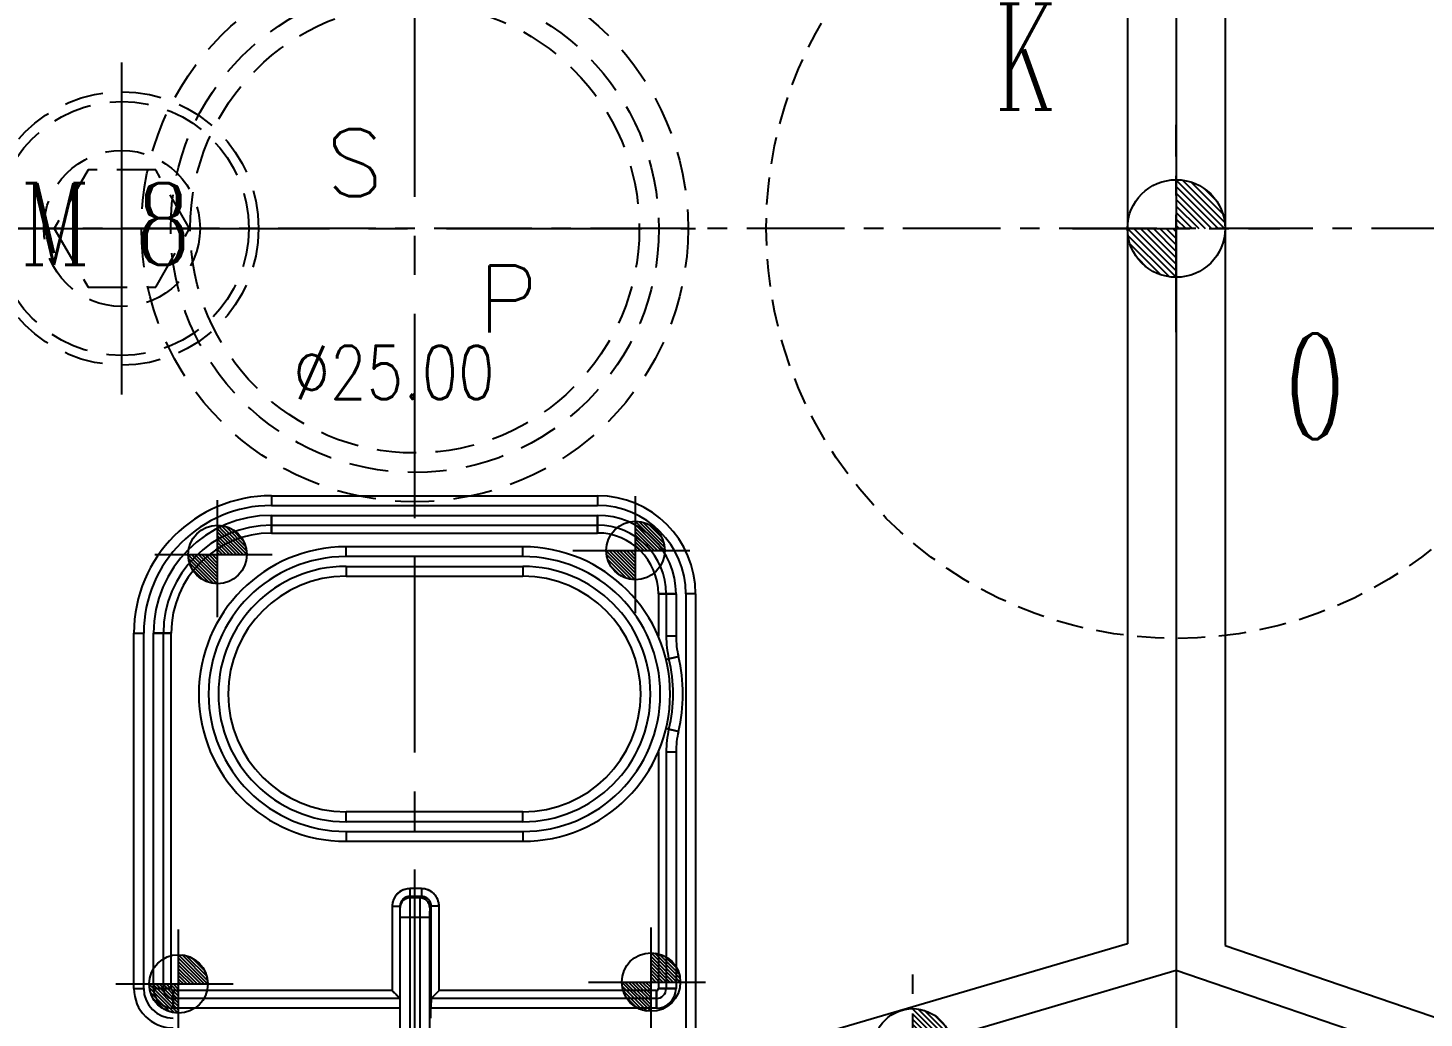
# Model space of a CAD drawing. Header units: millimetres. Extents: x 27275 to 28529, y -21406 to -20519.
# Drawn here: x 27836.5 to 27908, y -20816.7 to -20766 of the extents above; entities that cross this region are included whole.
import ezdxf

# ---------------------------------------------------------------- set-up
doc = ezdxf.new("R2010")
doc.units = ezdxf.units.MM
doc.header["$LTSCALE"] = 8
for name, pattern in [('CENTER', [2, 1.25, -0.25, 0.25, -0.25]), ('CENTER2', [1.125, 0.75, -0.125, 0.125, -0.125]), ('HIDDEN', [0.375, 0.25, -0.125])]:
    doc.linetypes.add(name, pattern=pattern)
doc.layers.get('DEFPOINTS').update_dxf_attribs({"color": 6})
for name, color, linetype in [('Cav-cor', 30, 'Continuous'), ('CL', 1, 'Continuous'), ('PIN', 5, 'Continuous'), ('PRODUCT', 1, 'Continuous'), ('SCREW', 52, 'HIDDEN'), ('SP', 3, 'Continuous')]:
    doc.layers.add(name, color=color, linetype=linetype)
doc.layers.add('dim', color=3, linetype='Continuous', lineweight=15)
doc.styles.add('ROMANC', font='RomanC.ttf', dxfattribs={"width": 0.8, "height": 7})
doc.styles.get("Standard").update_dxf_attribs({"font": 'txt.shx', "width": 0.8, "bigfont": 'chineset.shx'})
doc.dimstyles.new('ISO-25', dxfattribs={"dimtxt": 5, "dimasz": 4, "dimexe": 0.3, "dimexo": 0.3, "dimtad": 0, "dimzin": 1, "dimdsep": 46, "dimtxsty": 'Standard', "dimcen": 0, "dimclrd": 3, "dimclre": 3, "dimclrt": 3, "dimazin": 0, "dimtfac": 1, "dimtofl": 0, "dimtmove": 0, "dimatfit": 0, "dimfxl": 0, "dimarcsym": 0})

# ---------------------------------------------------------------- blocks, each defined once
blk = doc.blocks.new('*D26672')
at = {"layer": 'DEFPOINTS', "color": 0}
for p in [(27895.266, -20623.786), (27895.266, -20928.786), (28096.266, -20928.786)]:
    blk.add_point(p, dxfattribs=at)
at = {"layer": 'dim', "color": 3, "lineweight": -2}
for p, q in [((27895.566, -20623.786), (28096.566, -20623.786)), ((28096.266, -20627.786), (28096.266, -20766.661)), ((28096.266, -20924.786), (28096.266, -20785.911)), ((27895.566, -20928.786), (28096.566, -20928.786))]:
    blk.add_line(p, q, dxfattribs=at)
at = {"layer": 'dim', "color": 3}
for points in [[(28096.932, -20627.786), (28095.599, -20627.786), (28096.266, -20623.786)], [(28095.599, -20924.786), (28096.932, -20924.786), (28096.266, -20928.786)]]:
    blk.add_solid(points, dxfattribs=at)
at = {"layer": 'dim', "color": 3, "insert": (28096.266, -20776.286), "char_height": 5, "attachment_point": 5, "rotation": 90}
blk.add_mtext('305.00', dxfattribs=at)
blk = doc.blocks.new('cb_8')
at = {"linetype": 'HIDDEN'}
blk.add_circle((0, 0), 7, dxfattribs=at)
at = {"layer": 'SCREW', "linetype": 'CENTER2', "ltscale": 5}
for p, q in [((0, -8.5), (0, 8.5)), ((-8.5, 0), (8.5, 0))]:
    blk.add_line(p, q, dxfattribs=at)
at = {"layer": 'SCREW'}
blk.add_lwpolyline([(-1.732, 3), (-3.464, 0), (-1.732, -3), (1.732, -3), (3.464, 0), (1.732, 3)], close=True, dxfattribs=at)
for radius in [6.5, 4]:
    blk.add_circle((0, 0), radius, dxfattribs=at)
at = {"layer": 'dim', "style": 'ROMANC', "width": 0.8}
blk.add_text('M 8', height=4.1865, dxfattribs=at).set_placement((-5.202, -1.858))
blk = doc.blocks.new('20160826.181820')
at = {"layer": 'SP', "linetype": 'CENTER'}
for p, q in [((0, -11.375), (0, 17.375)), ((-14.375, 3), (14.375, 3))]:
    blk.add_line(p, q, dxfattribs=at)
at = {"layer": 'SP', "linetype": 'HIDDEN'}
for radius in [14, 12.5, 11.5]:
    blk.add_circle((0, 3), radius, dxfattribs=at)
at = {"layer": 'SP'}
for s, p in [('S', (-4.547, 4.663)), ('P', (3.24, -2.327))]:
    blk.add_text(s, height=3.426, dxfattribs=at).set_placement(p)
at = {"layer": 'SP', "color": 6, "insert": (-1.062, -4.37), "char_height": 2.7344, "attachment_point": 5}
blk.add_mtext('Ø25.00', dxfattribs=at)

msp = doc.modelspace()

# ---------------------------------------------------------------- hatches: boundary and pattern name
at = {"layer": 'PIN', "linetype": 'Continuous'}
h = msp.add_hatch(dxfattribs=at)
h.set_pattern_fill('ANSI31', color=161, scale=1.875, angle=90, style=0)
h.set_pattern_definition([(135, (28151.86813, -20794.08521), (-0.16572815, -0.16572815), [])])
h.paths.add_polyline_path([(27895.266, -20776.286), (27892.766, -20776.286, 0.414214), (27895.266, -20778.786)])
h.paths.add_polyline_path([(27895.266, -20773.786), (27895.266, -20776.286), (27897.766, -20776.286, 0.414214)])
h = msp.add_hatch(dxfattribs=at)
h.set_pattern_fill('ANSI31', color=3, angle=90, style=0)
h.set_pattern_definition([(135, (57185.89186, -41696.99526), (-0.08838834765, -0.08838834765), [])])
h.paths.add_polyline_path([(27867.566, -20792.786), (27866.066, -20792.786, 0.414214), (27867.566, -20794.286)])
h.paths.add_polyline_path([(27867.566, -20791.286), (27867.566, -20792.786), (27869.066, -20792.786, 0.414214)])
h = msp.add_hatch(dxfattribs=at)
h.set_pattern_fill('ANSI31', color=3, angle=90, style=0)
h.set_pattern_definition([(135, (57164.49186, -41697.19526), (-0.08838834765, -0.08838834765), [])])
h.paths.add_polyline_path([(27846.166, -20792.986), (27844.666, -20792.986, 0.414214), (27846.166, -20794.486)])
h.paths.add_polyline_path([(27846.166, -20791.486), (27846.166, -20792.986), (27847.666, -20792.986, 0.414214)])
h = msp.add_hatch(dxfattribs=at)
h.set_pattern_fill('ANSI31', color=3, angle=90, style=0)
h.set_pattern_definition([(135, (57162.49186, -41719.19526), (-0.08838834765, -0.08838834765), [])])
h.paths.add_polyline_path([(27844.166, -20814.986), (27842.666, -20814.986, 0.414214), (27844.166, -20816.486)])
h.paths.add_polyline_path([(27844.166, -20813.486), (27844.166, -20814.986), (27845.666, -20814.986, 0.414214)])
h = msp.add_hatch(dxfattribs=at)
h.set_pattern_fill('ANSI31', color=3, angle=90, style=0)
h.set_pattern_definition([(135, (57186.69186, -41719.09526), (-0.08838834765, -0.08838834765), [])])
h.paths.add_polyline_path([(27868.366, -20814.886), (27866.866, -20814.886, 0.414214), (27868.366, -20816.386)])
h.paths.add_polyline_path([(27868.366, -20813.386), (27868.366, -20814.886), (27869.866, -20814.886, 0.414214)])
h = msp.add_hatch(dxfattribs=at)
h.set_pattern_fill('ANSI31', color=141, scale=1.5, angle=90, style=0)
h.set_pattern_definition([(135, (28087.04762, -20832.4893), (-0.13258252, -0.13258252), [])])
h.paths.add_polyline_path([(27881.766, -20818.25), (27879.766, -20818.25, 0.414214), (27881.766, -20820.25)])
h.paths.add_polyline_path([(27881.766, -20816.25), (27881.766, -20818.25), (27883.766, -20818.25, 0.414214)])

# ---------------------------------------------------------------- linework, layer by layer
at = {"color": 8, "linetype": 'HIDDEN', "ltscale": 0.7}
msp.add_circle((27895.266, -20776.286), 21, dxfattribs=at)
at = {"layer": 'Cav-cor', "color": 241}
for p, q in [((27895.266, -20732.286), (27895.266, -20820.286)), ((27892.766, -20739.648), (27892.766, -20812.923)), ((27897.766, -20739.558), (27897.766, -20813.014)), ((27848.922, -20789.974), (27848.922, -20790.477)), ((27848.922, -20789.974), (27865.621, -20789.974)), ((27848.922, -20790.477), (27865.621, -20790.477)), ((27865.621, -20789.974), (27865.621, -20790.477)), ((27848.922, -20791.885), (27848.922, -20790.98)), ((27848.922, -20790.98), (27865.621, -20790.98)), ((27865.621, -20791.885), (27865.621, -20790.98)), ((27848.922, -20791.483), (27865.621, -20791.483)), ((27848.922, -20791.885), (27865.621, -20791.885)), ((27852.745, -20793.092), (27852.745, -20792.589)), ((27861.799, -20792.589), (27852.745, -20792.589)), ((27861.799, -20793.092), (27861.799, -20792.589)), ((27861.799, -20793.092), (27852.745, -20793.092)), ((27852.745, -20793.595), (27852.745, -20794.098)), ((27852.745, -20793.595), (27861.799, -20793.595)), ((27852.745, -20794.098), (27861.799, -20794.098)), ((27861.799, -20793.595), (27861.799, -20794.098)), ((27868.74, -20795.004), (27868.74, -20797.177)), ((27868.74, -20795.004), (27869.645, -20795.004)), ((27869.142, -20795.004), (27869.142, -20797.161)), ((27869.645, -20795.004), (27869.645, -20797.161)), ((27870.148, -20795.004), (27870.148, -20838.563)), ((27870.651, -20795.004), (27870.148, -20795.004)), ((27870.651, -20795.004), (27870.651, -20828.657)), ((27841.88, -20815.224), (27841.88, -20797.016)), ((27841.88, -20797.016), (27842.383, -20797.016)), ((27842.383, -20815.224), (27842.383, -20797.016)), ((27842.886, -20815.224), (27842.886, -20797.016)), ((27842.886, -20797.016), (27843.791, -20797.016)), ((27843.389, -20815.224), (27843.389, -20797.016)), ((27843.791, -20815.224), (27843.791, -20797.016)), ((27869.645, -20797.161), (27869.142, -20797.161)), ((27869.135, -20798.372), (27869.771, -20798.219)), ((27869.135, -20801.897), (27869.771, -20802.049)), ((27868.74, -20803.091), (27868.74, -20815.224)), ((27869.142, -20803.107), (27869.142, -20815.224)), ((27869.645, -20803.107), (27869.142, -20803.107)), ((27869.645, -20803.107), (27869.645, -20815.224)), ((27852.745, -20806.673), (27852.745, -20806.17)), ((27861.799, -20806.17), (27852.745, -20806.17)), ((27861.799, -20806.673), (27861.799, -20806.17)), ((27861.799, -20806.673), (27852.745, -20806.673)), ((27852.745, -20807.176), (27852.745, -20807.679)), ((27852.745, -20807.176), (27861.799, -20807.176)), ((27852.745, -20807.679), (27861.799, -20807.679)), ((27861.799, -20807.176), (27861.799, -20807.679)), ((27856.011, -20810.103), (27856.011, -20830.47)), ((27856.605, -20810.103), (27856.011, -20810.103)), ((27856.605, -20810.505), (27856.011, -20810.505)), ((27856.531, -20810.579), (27856.011, -20810.579)), ((27856.605, -20810.505), (27856.531, -20810.579)), ((27856.605, -20810.103), (27856.605, -20810.505)), ((27855.105, -20811.008), (27855.105, -20815.325)), ((27855.105, -20811.008), (27855.508, -20811.008)), ((27855.508, -20811.008), (27855.508, -20829.804)), ((27857.108, -20811.008), (27857.034, -20811.082)), ((27857.108, -20815.727), (27857.108, -20811.008)), ((27857.51, -20811.008), (27857.108, -20811.008)), ((27857.51, -20815.325), (27857.51, -20811.008)), ((27857.025, -20811.585), (27855.508, -20811.585)), ((27856.522, -20811.585), (27856.522, -20824.662)), ((27857.025, -20811.585), (27857.025, -20824.662)), ((27892.766, -20812.923), (27874.29, -20818.367)), ((27897.766, -20813.014), (27928.095, -20823.393)), ((27874.856, -20820.286), (27895.266, -20814.272)), ((27895.266, -20814.272), (27927.448, -20825.286)), ((27841.88, -20815.224), (27842.383, -20815.224)), ((27842.886, -20815.224), (27843.791, -20815.224)), ((27843.892, -20816.23), (27843.892, -20815.325)), ((27855.105, -20815.325), (27843.892, -20815.325)), ((27855.105, -20815.325), (27855.508, -20815.727)), ((27868.639, -20815.325), (27857.51, -20815.325)), ((27868.639, -20816.23), (27868.639, -20815.325)), ((27868.74, -20815.224), (27869.645, -20815.224)), ((27855.508, -20815.727), (27843.892, -20815.727)), ((27855.508, -20816.23), (27843.892, -20816.23)), ((27857.094, -20816.733), (27857.094, -20816.23)), ((27868.639, -20816.23), (27857.094, -20816.23)), ((27868.639, -20815.727), (27857.108, -20815.727))]:
    msp.add_line(p, q, dxfattribs=at)
for centre, radius, start, end in [((27848.922, -20797.016), 7.042, 90, 180), ((27848.922, -20797.016), 6.539, 90, 180), ((27865.621, -20795.004), 5.03, 0, 90), ((27865.621, -20795.004), 4.527, 0, 90), ((27848.922, -20797.016), 6.036, 90, 180), ((27865.621, -20795.004), 4.024, 0, 90), ((27848.922, -20797.016), 5.533, 90, 180), ((27848.922, -20797.016), 5.131, 90, 180), ((27865.621, -20795.004), 3.521, 0, 90), ((27865.621, -20795.004), 3.119, 0, 90), ((27852.745, -20800.134), 7.545, 90, 270), ((27861.799, -20800.134), 7.545, 270, 90), ((27852.745, -20800.134), 7.042, 90, 270), ((27861.799, -20800.134), 7.042, 270, 90), ((27852.745, -20800.134), 6.539, 90, 270), ((27852.745, -20800.134), 6.036, 90, 270), ((27861.799, -20800.134), 6.539, 270, 90), ((27861.799, -20800.134), 6.036, 270, 90), ((27874.172, -20797.161), 5.03, 180, 193.5093), ((27874.172, -20797.161), 4.527, 180, 193.5093), ((27861.799, -20800.134), 7.696, 346.4907, 13.5093), ((27861.799, -20800.134), 8.199, 346.4907, 13.5093), ((27874.172, -20803.107), 5.03, 166.4907, 180), ((27874.172, -20803.107), 4.527, 166.4907, 180), ((27856.011, -20811.008), 0.905, 90.0049, 180.0044), ((27856.011, -20811.008), 0.503, 90.01219, 180.01208), ((27856.531, -20811.082), 0.503, 0.02094, 89.97906), ((27856.605, -20811.008), 0.905, 359.99676, 90.00323), ((27856.605, -20811.008), 0.503, 359.97785, 90.02215), ((27856.01, -20811.082), 0.502, 134.98258, 171.75387), ((27843.892, -20815.224), 2.012, 180, 270), ((27843.892, -20815.224), 1.509, 180, 270), ((27843.892, -20815.224), 1.006, 180, 270), ((27843.892, -20815.224), 0.503, 180, 270), ((27843.892, -20815.224), 0.101, 180, 270), ((27868.639, -20815.224), 1.006, 270, 0), ((27868.639, -20815.224), 0.503, 270, 0), ((27868.639, -20815.224), 0.101, 270, 0)]:
    msp.add_arc(centre, radius, start, end, dxfattribs=at)
msp.add_ellipse((27857.103, -20816.23), major_axis=(0, 0.503), ratio=0.017455, start_param=0, end_param=1.570796, dxfattribs=at)
for points in [[(27855.818, -20810.618), (27855.758, -20810.643), (27855.701, -20810.68), (27855.655, -20810.727)], [(27856.011, -20810.579), (27855.945, -20810.579), (27855.879, -20810.593), (27855.818, -20810.618)]]:
    msp.add_open_spline(points, degree=3, dxfattribs=at)
for points, knots in [([(27856.531, -20810.579), (27856.53, -20810.581), (27856.53, -20810.589), (27856.529, -20810.605), (27856.529, -20810.63), (27856.528, -20810.664), (27856.527, -20810.706), (27856.526, -20810.78), (27856.525, -20810.889), (27856.524, -20811.039), (27856.523, -20811.209), (27856.523, -20811.394), (27856.522, -20811.521), (27856.522, -20811.585)], [0, 0, 0, 0, 0.006458, 0.022224, 0.047196, 0.081151, 0.123743, 0.174607, 0.299109, 0.449982, 0.621464, 0.807185, 1, 1, 1, 1]), ([(27857.034, -20811.082), (27857.033, -20811.083), (27857.033, -20811.087), (27857.032, -20811.095), (27857.031, -20811.108), (27857.031, -20811.124), (27857.03, -20811.146), (27857.029, -20811.182), (27857.028, -20811.237), (27857.027, -20811.312), (27857.026, -20811.397), (27857.025, -20811.489), (27857.025, -20811.553), (27857.025, -20811.585)], [0, 0, 0, 0, 0.00662, 0.022445, 0.047445, 0.081413, 0.124008, 0.174866, 0.29934, 0.450166, 0.621591, 0.807249, 1, 1, 1, 1]), ([(27857.51, -20815.325), (27857.488, -20815.347), (27857.444, -20815.391), (27857.378, -20815.457), (27857.315, -20815.52), (27857.255, -20815.58), (27857.209, -20815.627), (27857.175, -20815.66), (27857.154, -20815.681), (27857.136, -20815.699), (27857.124, -20815.712), (27857.116, -20815.719), (27857.112, -20815.724), (27857.11, -20815.726), (27857.109, -20815.727), (27857.108, -20815.727)], [0, 0, 0, 0, 0.166335, 0.330406, 0.489218, 0.639267, 0.775058, 0.835308, 0.888634, 0.933555, 0.968417, 0.981456, 0.99123, 0.997487, 1, 1, 1, 1])]:
    msp.add_open_spline(points, degree=3, knots=knots, dxfattribs=at)
at = {"layer": 'CL', "color": 7, "linetype": 'CENTER', "ltscale": 0.5}
for p, q in [((27895.266, -20576.286), (27895.266, -20976.286)), ((28070.266, -20776.286), (27720.266, -20776.286))]:
    msp.add_line(p, q, dxfattribs=at)
at = {"layer": 'CL', "color": 6, "linetype": 'CENTER'}
for p, q in [((27856.266, -20767.125), (27856.266, -20653.5)), ((27856.266, -20899.125), (27856.266, -20785.5))]:
    msp.add_line(p, q, dxfattribs=at)
at = {"layer": 'PIN', "color": 161, "linetype": 'CENTER2'}
for p, q in [((27895.266, -20781.592), (27895.266, -20770.979)), ((27889.959, -20776.286), (27900.572, -20776.286))]:
    msp.add_line(p, q, dxfattribs=at)
at = {"layer": 'PIN', "color": 3, "linetype": 'CENTER2'}
for p, q in [((27846.166, -20796.196), (27846.166, -20789.776)), ((27867.566, -20795.996), (27867.566, -20789.576)), ((27864.356, -20792.786), (27870.776, -20792.786)), ((27842.956, -20792.986), (27849.376, -20792.986)), ((27844.166, -20818.196), (27844.166, -20811.776)), ((27868.366, -20818.096), (27868.366, -20811.676)), ((27865.156, -20814.886), (27871.576, -20814.886)), ((27840.956, -20814.986), (27847.376, -20814.986))]:
    msp.add_line(p, q, dxfattribs=at)
at = {"layer": 'PIN', "color": 141, "linetype": 'CENTER2'}
msp.add_line((27881.766, -20822.495), (27881.766, -20814.004), dxfattribs=at)
at = {"layer": 'PIN', "color": 161, "linetype": 'Continuous'}
msp.add_circle((27895.266, -20776.286), 2.5, dxfattribs=at)
at = {"layer": 'PIN', "color": 3, "linetype": 'Continuous'}
for centre in [(27867.566, -20792.786), (27846.166, -20792.986), (27844.166, -20814.986), (27868.366, -20814.886)]:
    msp.add_circle(centre, 1.5, dxfattribs=at)
at = {"layer": 'PIN', "color": 141, "linetype": 'Continuous'}
msp.add_circle((27881.766, -20818.25), 2, dxfattribs=at)
at = {"layer": 'PRODUCT'}
for p, q in [((27848.922, -20789.974), (27865.621, -20789.974)), ((27848.922, -20789.974), (27848.922, -20790.477)), ((27848.922, -20790.477), (27865.621, -20790.477)), ((27865.621, -20789.974), (27865.621, -20790.477)), ((27848.922, -20790.98), (27865.621, -20790.98)), ((27848.922, -20790.98), (27848.922, -20791.885)), ((27865.621, -20790.98), (27865.621, -20791.885)), ((27848.922, -20791.483), (27865.621, -20791.483)), ((27848.922, -20791.885), (27865.621, -20791.885)), ((27861.799, -20792.589), (27852.745, -20792.589)), ((27852.745, -20793.092), (27852.745, -20792.589)), ((27861.799, -20793.092), (27861.799, -20792.589)), ((27861.799, -20793.092), (27852.745, -20793.092)), ((27852.745, -20793.595), (27861.799, -20793.595)), ((27852.745, -20793.595), (27852.745, -20794.098)), ((27852.745, -20794.098), (27861.799, -20794.098)), ((27861.799, -20793.595), (27861.799, -20794.098)), ((27869.645, -20795.004), (27868.74, -20795.004)), ((27868.74, -20795.004), (27868.74, -20797.177)), ((27869.142, -20795.004), (27869.142, -20797.161)), ((27869.645, -20795.004), (27869.645, -20797.161)), ((27870.651, -20795.004), (27870.148, -20795.004)), ((27870.148, -20795.004), (27870.148, -20838.563)), ((27870.651, -20795.004), (27870.651, -20838.03)), ((27841.88, -20797.016), (27842.383, -20797.016)), ((27841.88, -20815.224), (27841.88, -20797.016)), ((27842.383, -20815.224), (27842.383, -20797.016)), ((27843.791, -20797.016), (27842.886, -20797.016)), ((27842.886, -20815.224), (27842.886, -20797.016)), ((27843.389, -20815.224), (27843.389, -20797.016)), ((27843.791, -20815.224), (27843.791, -20797.016)), ((27869.645, -20797.161), (27869.142, -20797.161)), ((27869.771, -20798.219), (27869.135, -20798.372)), ((27869.771, -20802.049), (27869.135, -20801.897)), ((27868.74, -20803.091), (27868.74, -20815.224)), ((27869.645, -20803.107), (27869.142, -20803.107)), ((27869.142, -20803.107), (27869.142, -20815.224)), ((27869.645, -20803.107), (27869.645, -20815.224)), ((27861.799, -20806.17), (27852.745, -20806.17)), ((27852.745, -20806.673), (27852.745, -20806.17)), ((27861.799, -20806.673), (27861.799, -20806.17)), ((27861.799, -20806.673), (27852.745, -20806.673)), ((27852.745, -20807.176), (27861.799, -20807.176)), ((27852.745, -20807.176), (27852.745, -20807.679)), ((27852.745, -20807.679), (27861.799, -20807.679)), ((27861.799, -20807.176), (27861.799, -20807.679)), ((27856.605, -20810.103), (27856.011, -20810.103)), ((27856.011, -20810.103), (27856.011, -20830.47)), ((27856.605, -20810.505), (27856.011, -20810.505)), ((27856.531, -20810.579), (27856.011, -20810.579)), ((27856.605, -20810.505), (27856.531, -20810.579)), ((27856.605, -20810.103), (27856.605, -20810.505)), ((27855.105, -20811.008), (27855.508, -20811.008)), ((27855.105, -20811.008), (27855.105, -20815.325)), ((27855.508, -20811.008), (27855.508, -20830.017)), ((27857.108, -20811.008), (27857.034, -20811.082)), ((27857.51, -20811.008), (27857.108, -20811.008)), ((27857.108, -20815.727), (27857.108, -20811.008)), ((27857.51, -20815.325), (27857.51, -20811.008)), ((27857.025, -20811.585), (27855.508, -20811.585)), ((27856.522, -20811.585), (27856.522, -20824.662)), ((27857.025, -20811.585), (27857.025, -20824.662)), ((27841.88, -20815.224), (27842.383, -20815.224)), ((27843.791, -20815.224), (27842.886, -20815.224)), ((27855.105, -20815.325), (27843.892, -20815.325)), ((27843.892, -20815.325), (27843.892, -20816.23)), ((27868.639, -20815.325), (27857.51, -20815.325)), ((27868.639, -20815.325), (27868.639, -20816.23)), ((27869.645, -20815.224), (27868.74, -20815.224)), ((27855.508, -20815.727), (27843.892, -20815.727)), ((27855.508, -20816.23), (27843.892, -20816.23)), ((27868.639, -20816.23), (27857.094, -20816.23)), ((27857.094, -20816.733), (27857.094, -20816.23)), ((27868.639, -20815.727), (27857.103, -20815.727))]:
    msp.add_line(p, q, dxfattribs=at)
for centre, radius, start, end in [((27848.922, -20797.016), 7.042, 90, 180), ((27848.922, -20797.016), 6.539, 90, 180), ((27865.621, -20795.004), 5.03, 0, 90), ((27865.621, -20795.004), 4.527, 0, 90), ((27848.922, -20797.016), 6.036, 90, 180), ((27865.621, -20795.004), 4.024, 0, 90), ((27848.922, -20797.016), 5.533, 90, 180), ((27848.922, -20797.016), 5.131, 90, 180), ((27865.621, -20795.004), 3.521, 0, 90), ((27865.621, -20795.004), 3.119, 0, 90), ((27852.745, -20800.134), 7.545, 90, 270), ((27861.799, -20800.134), 7.545, 270, 90), ((27852.745, -20800.134), 7.042, 90, 270), ((27861.799, -20800.134), 7.042, 270, 90), ((27852.745, -20800.134), 6.539, 90, 270), ((27852.745, -20800.134), 6.036, 90, 270), ((27861.799, -20800.134), 6.539, 270, 90), ((27861.799, -20800.134), 6.036, 270, 90), ((27874.172, -20797.161), 5.03, 180, 193.5093), ((27874.172, -20797.161), 4.527, 180, 193.5093), ((27861.799, -20800.134), 7.696, 346.4907, 13.5093), ((27861.799, -20800.134), 8.199, 346.4907, 13.5093), ((27874.172, -20803.107), 5.03, 166.4907, 180), ((27874.172, -20803.107), 4.527, 166.4907, 180), ((27843.892, -20815.224), 2.012, 180, 270), ((27843.892, -20815.224), 1.509, 180, 270), ((27843.892, -20815.224), 1.006, 180, 270), ((27843.892, -20815.224), 0.503, 180, 270), ((27843.892, -20815.224), 0.101, 180, 270), ((27868.639, -20815.224), 0.503, 270, 0), ((27868.639, -20815.224), 1.006, 270, 0), ((27868.639, -20815.224), 0.101, 270, 0)]:
    msp.add_arc(centre, radius, start, end, dxfattribs=at)
for points, start_tangent, end_tangent in [([(27856.011, -20810.103), (27855.872, -20810.113), (27855.736, -20810.146), (27855.605, -20810.199), (27855.483, -20810.272), (27855.375, -20810.364), (27855.282, -20810.471), (27855.207, -20810.592), (27855.151, -20810.725), (27855.117, -20810.865), (27855.105, -20811.008)], (-1, 0.000015), (-0.000013, -1)), ([(27856.011, -20810.579), (27855.818, -20810.618), (27855.655, -20810.727), (27855.546, -20810.89), (27855.508, -20811.082)], (-1, 0), (0, -1)), ([(27855.785, -20810.559), (27855.718, -20810.599), (27855.657, -20810.65), (27855.606, -20810.71), (27855.564, -20810.777), (27855.533, -20810.851)], (-0.89367, -0.448725), (-0.313239, -0.949674)), ([(27856.011, -20810.505), (27855.934, -20810.511), (27855.858, -20810.529), (27855.785, -20810.559)], (-1, 0.000009), (-0.89367, -0.448725)), ([(27856.531, -20810.579), (27856.529, -20810.614), (27856.527, -20810.719), (27856.525, -20810.891), (27856.523, -20811.112), (27856.523, -20811.354), (27856.522, -20811.585)], (-0.445791, -0.895137), (0, -1)), ([(27857.034, -20811.082), (27856.996, -20810.89), (27856.887, -20810.727), (27856.723, -20810.618), (27856.531, -20810.579)], (-0.000305, 1), (-1, 0.000305)), ([(27857.51, -20811.008), (27857.5, -20810.87), (27857.468, -20810.733), (27857.414, -20810.602), (27857.341, -20810.481), (27857.25, -20810.372), (27857.142, -20810.279), (27857.021, -20810.204), (27856.889, -20810.148), (27856.749, -20810.114), (27856.605, -20810.103)], (0.000015, 1), (-1, 0.000013)), ([(27857.108, -20811.008), (27857.102, -20810.931), (27857.084, -20810.855), (27857.055, -20810.782), (27857.014, -20810.715), (27856.963, -20810.655), (27856.904, -20810.603), (27856.836, -20810.561), (27856.763, -20810.53), (27856.685, -20810.511), (27856.605, -20810.505)], (0.000253, 1), (-1, -0.000235)), ([(27855.533, -20810.851), (27855.514, -20810.929), (27855.508, -20811.008)], (-0.313239, -0.949674), (-0.000008, -1)), ([(27857.034, -20811.082), (27857.032, -20811.1), (27857.03, -20811.152), (27857.028, -20811.238), (27857.026, -20811.349), (27857.026, -20811.47), (27857.025, -20811.585)], (-0.706128, -0.708085), (0, -1)), ([(27855.105, -20815.325), (27855.21, -20815.43), (27855.314, -20815.534), (27855.407, -20815.627), (27855.478, -20815.697), (27855.508, -20815.727)], (0.707107, -0.707107), (0.707107, -0.707107)), ([(27857.51, -20815.325), (27857.405, -20815.43), (27857.302, -20815.533), (27857.21, -20815.625), (27857.139, -20815.696), (27857.108, -20815.727)], (-0.707107, -0.707107), (-1, 0)), ([(27857.094, -20816.23), (27857.095, -20816.038), (27857.097, -20815.875), (27857.099, -20815.765), (27857.103, -20815.727)], (0, 1), (1, 0))]:
    msp.add_spline(points, degree=3, dxfattribs=dict(at, start_tangent=start_tangent, end_tangent=end_tangent))

# ---------------------------------------------------------------- block references
at = {"layer": 'SCREW'}
msp.add_blockref('cb_8', (27841.266, -20776.286), dxfattribs=at)
at = {"layer": 'SP'}
msp.add_blockref('20160826.181820', (27856.266, -20779.286), dxfattribs=at)

# ---------------------------------------------------------------- texts
at = {"color": 8, "linetype": 'HIDDEN', "ltscale": 0.7, "style": 'ROMANC', "width": 0.6}
for s, p in [('K', (27885.964, -20770.182)), ('O', (27900.844, -20787.072))]:
    msp.add_text(s, height=5.4, dxfattribs=at).set_placement(p)

# ---------------------------------------------------------------- dimensions: what is measured, and where the dimension line sits
at = {"layer": 'dim'}
dim = msp.add_linear_dim(base=(28096.266, -20928.786), p1=(27895.266, -20623.786), p2=(27895.266, -20928.786), angle=90, dimstyle='ISO-25', dxfattribs=at)
dim.commit()
dim.dimension.update_dxf_attribs({"geometry": '*D26672', "text_midpoint": (28096.266, -20776.286)})

doc.saveas('drawing.dxf')
